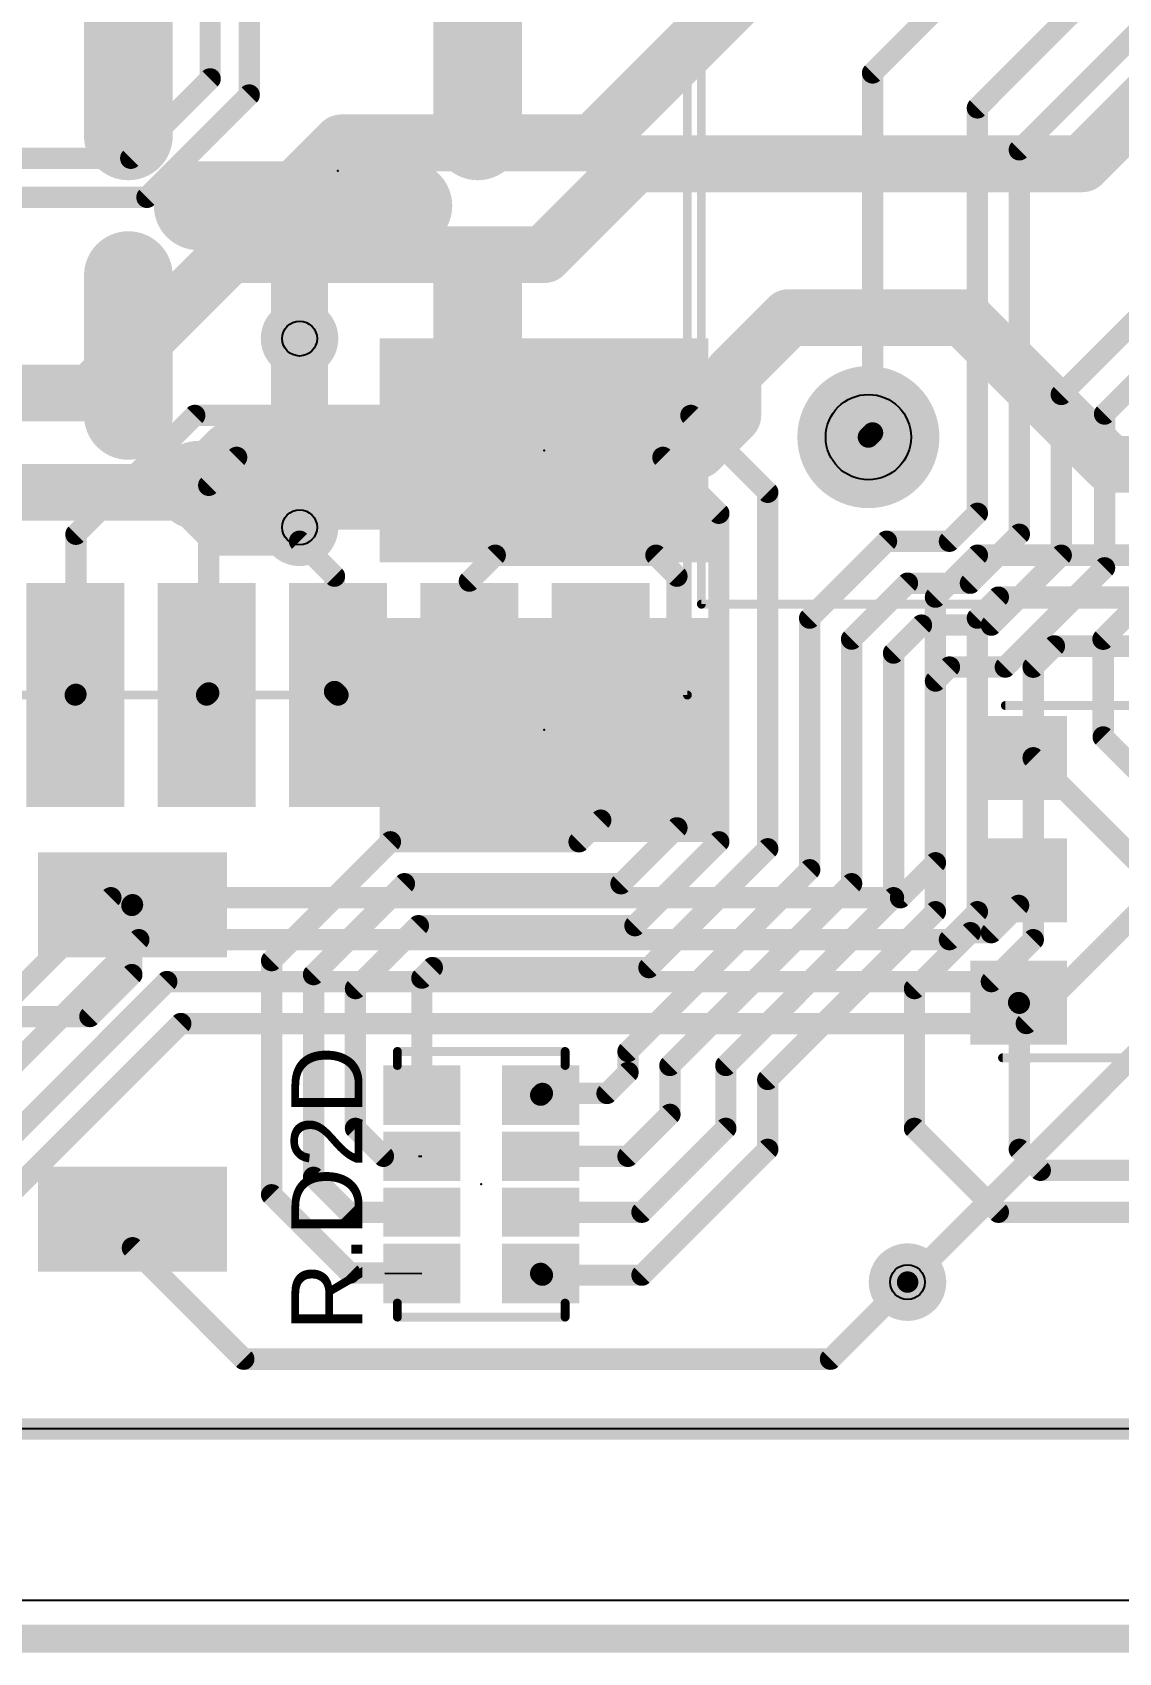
# Model space of a CAD drawing. Extents: x -32.4 to 32.4, y -21.2 to 21.1.
# Drawn here: x -10.32 to 5.22, y -21.2 to 1.98 of the extents above; entities that cross this region are included whole.
import ezdxf

# ---------------------------------------------------------------- set-up
doc = ezdxf.new("R2010")
doc.units = 0
for name, color, linetype in [('1', 22, 'CONTINUOUS'), ('16', 175, 'CONTINUOUS'), ('17', 82, 'CONTINUOUS'), ('18', 82, 'CONTINUOUS'), ('19', 53, 'CONTINUOUS'), ('20', 7, 'CONTINUOUS'), ('21', 253, 'CONTINUOUS'), ('23', 7, 'CONTINUOUS'), ('24', 7, 'CONTINUOUS'), ('25', 253, 'CONTINUOUS'), ('29', 7, 'CONTINUOUS'), ('30', 253, 'CONTINUOUS'), ('31', 253, 'CONTINUOUS'), ('32', 253, 'CONTINUOUS'), ('44', 253, 'CONTINUOUS'), ('51', 253, 'CONTINUOUS')]:
    doc.layers.add(name, color=color, linetype=linetype)

# ---------------------------------------------------------------- blocks, each defined once
blk = doc.blocks.new('RECT')
blk.add_solid([(-0.5, -0.5), (0.5, -0.5), (-0.5, 0.5), (0.5, 0.5)])
blk = doc.blocks.new('ROUNDP')
at = {"const_width": 0.5}
blk.add_lwpolyline([(0, -0.25, 1), (0, 0.25, 1), (0, -0.25)], format="xyb", dxfattribs=at)
blk = doc.blocks.new('ROUNDV')
at = {"const_width": 0.5}
blk.add_lwpolyline([(0, -0.25, 1), (0, 0.25, 1), (0, -0.25)], format="xyb", dxfattribs=at)

msp = doc.modelspace()

# ---------------------------------------------------------------- linework, layer by layer
at = {"layer": '1'}
for points, const_width in [([(1.7, 4.4), (-2.3, 0.4)], 0.8128), ([(4.11, 3.81), (1.7, 1.4)], 0.3048), ([(5.8, 3.5), (3.2, 0.9)], 0.3048), ([(6.425, 2.925), (3.8, 0.3)], 0.3048), ([(4.4, -3.2), (9.87, 2.27)], 0.3048), ([(10.125, 1.625), (5.02, -3.48)], 0.3048), ([(1.7, 1.4), (1.7, -3.75)], 0.3048), ([(3.2, 0.9), (3.2, -4.9)], 0.3048), ([(-5.9, 0.4), (-6.5, -0.2)], 0.8128), ([(-2.3, 0.4), (-5.9, 0.4)], 0.8128), ([(3.8, 0.3), (3.8, -5.2)], 0.3048), ([(-6.5, -0.2), (-6.5, -2.4)], 0.8128), ([(4.4, -5.5), (4.4, -3.2)], 0.3048), ([(-8, -3.5), (-9.7, -5.2)], 0.3048), ([(-0.9, -3.5), (-8, -3.5)], 0.3048), ([(0.2, -4.6), (-0.9, -3.5)], 0.3048), ([(5.02, -3.48), (5.02, -5.68)], 0.3048), ([(1.7, -3.75), (1.64, -3.81)], 0.3048), ([(-7.4, -4.1), (-7.8, -4.5)], 0.3048), ([(-1.3, -4.1), (-7.4, -4.1)], 0.3048), ([(-0.5, -4.9), (-1.3, -4.1)], 0.3048), ([(-7.8, -4.5), (-7.8, -7.47)], 0.3048), ([(0.2, -9.7), (0.2, -4.6)], 0.3048), ([(-0.5, -9.6), (-0.5, -4.9)], 0.3048), ([(2.8, -5.3), (3.2, -4.9)], 0.3048), ([(-9.7, -5.2), (-9.7, -7.49)], 0.3048), ([(-6.5, -5.1), (-6.5, -5.3)], 0.3048), ([(3.8, -5.2), (3.1, -5.9)], 0.3048), ([(-6.5, -5.3), (-6, -5.8)], 0.3048), ([(1.9, -5.3), (0.8, -6.4)], 0.3048), ([(1.9, -5.3), (2.8, -5.3)], 0.3048), ([(-4.07, -5.87), (-3.7, -5.5)], 0.3048), ([(-3.7, -5.5), (-1.4, -5.5)], 0.3048), ([(-1.4, -5.5), (-1.1, -5.8)], 0.3048), ([(4.4, -5.5), (3.4, -6.5)], 0.3048), ([(5.02, -5.68), (3.6, -7.1)], 0.3048), ([(-6, -5.8), (-6, -7.45)], 0.3048), ([(-4.07, -7.5), (-4.07, -5.87)], 0.3048), ([(-1.1, -5.8), (-1.1, -9.4)], 0.3048), ([(2.2, -5.9), (1.4, -6.7)], 0.3048), ([(3.1, -5.9), (2.2, -5.9)], 0.3048), ([(5.6, -6.1), (5, -6.7)], 0.3096), ([(0.8, -6.4), (0.8, -10)], 0.3048), ([(2.4, -6.5), (2, -6.9)], 0.3048), ([(3.4, -6.5), (2.4, -6.5)], 0.3048), ([(1.4, -6.7), (1.4, -10.2)], 0.3048), ([(5, -6.7), (5, -8)], 0.3096), ([(2, -6.9), (2, -10.4)], 0.3048), ([(2.8, -7.1), (2.6, -7.3)], 0.3048), ([(3.6, -7.1), (2.8, -7.1)], 0.3048), ([(2.6, -7.3), (2.6, -10.6)], 0.3048), ([(-9.7, -7.49), (-9.71, -7.5)], 0.3048), ([(-7.8, -7.47), (-7.83, -7.5)], 0.3048), ([(-6, -7.45), (-5.95, -7.5)], 0.3048), ([(-2.19, -7.5), (-2.19, -9.29)], 0.3048), ([(5, -8), (5, -8.1)], 0.3048), ([(5, -8.1), (5.8, -8.9)], 0.3048), ([(3.79, -8.4), (4, -8.4)], 0.3096), ([(4, -8.4), (6.6, -11)], 0.3096), ([(-2.19, -9.29), (-2.5, -9.6)], 0.3048), ([(-1.1, -9.4), (-1.9, -10.2)], 0.3048), ([(-6.9, -11.3), (-5.2, -9.6)], 0.3048), ([(-2.5, -9.6), (-5.2, -9.6)], 0.3048), ([(-1.7, -10.8), (-0.5, -9.6)], 0.3048), ([(-1.5, -11.4), (0.2, -9.7)], 0.3048), ([(0.8, -10), (-1.8, -12.6)], 0.3048), ([(-5, -10.2), (-6.3, -11.5)], 0.3048), ([(-1.9, -10.2), (-5, -10.2)], 0.3048), ([(1.4, -10.2), (-1.2, -12.8)], 0.3048), ([(3.79, -10.15), (3.79, -10.51)], 0.3048), ([(-8.9, -10.51), (-8.89, -10.5)], 0.3048), ([(-8.9, -11.5), (-8.9, -10.51)], 0.3048), ([(2, -10.4), (-0.4, -12.8)], 0.3048), ([(3.79, -10.51), (3.4, -10.9)], 0.3048), ([(-4.8, -10.8), (-5.7, -11.7)], 0.3048), ([(-4.8, -10.8), (-1.7, -10.8)], 0.3048), ([(2.6, -10.6), (0.2, -13)], 0.3048), ([(3.1, -10.9), (2.3, -11.7)], 0.3048), ([(3.4, -10.9), (3.1, -10.9)], 0.3048), ([(-9.5, -12.1), (-8.9, -11.5)], 0.3048), ([(-6.9, -11.3), (-6.9, -14.65)], 0.3048), ([(-6.3, -11.5), (-6.3, -14.4)], 0.3048), ([(-4.75, -11.55), (-4.6, -11.4)], 0.3048), ([(-4.6, -11.4), (-1.5, -11.4)], 0.3048), ([(-5.7, -13.7), (-5.7, -11.7)], 0.3048), ([(-4.75, -13.225), (-4.75, -11.55)], 0.3048), ([(2.3, -11.7), (2.3, -13.7)], 0.3048), ([(3.8, -11.91), (3.79, -11.9)], 0.3048), ([(3.8, -14), (3.8, -11.91)], 0.3048), ([(-13.1, -12.1), (-9.5, -12.1)], 0.3048), ([(-1.8, -12.6), (-1.8, -12.9)], 0.3048), ([(-1.8, -12.9), (-2.1, -13.2)], 0.3048), ([(-1.2, -12.8), (-1.2, -13.5)], 0.3048), ([(-0.4, -12.8), (-0.4, -13.7)], 0.3048), ([(0.2, -13), (0.2, -14)], 0.3048), ([(-3.025, -13.2), (-3.05, -13.225)], 0.3048), ([(-2.1, -13.2), (-3.025, -13.2)], 0.3048), ([(-1.2, -13.5), (-1.8, -14.1)], 0.3048), ([(-5.3, -14.1), (-5.7, -13.7)], 0.3048), ([(-0.4, -13.7), (-1.6, -14.9)], 0.3048), ([(2.3, -13.7), (3.5, -14.9)], 0.3048), ([(0.2, -14), (-1.6, -15.8)], 0.3048), ([(4.1, -14.3), (3.8, -14)], 0.3048), ([(-4.8, -14.1), (-5.3, -14.1)], 0.3048), ([(-1.8, -14.1), (-3.05, -14.1)], 0.3048), ([(-5.8, -14.9), (-6.3, -14.4)], 0.3048), ([(11.9, -14.3), (4.1, -14.3)], 0.3048), ([(-5.78, -15.77), (-6.9, -14.65)], 0.3048), ([(-4.75, -14.9), (-5.8, -14.9)], 0.3048), ([(-1.6, -14.9), (-3.05, -14.9)], 0.3048), ([(3.5, -14.9), (12.3, -14.9)], 0.3048), ([(-8.89, -15), (-8.89, -15.41)], 0.3096), ([(-8.89, -15.41), (-7.3, -17)], 0.3096), ([(-5.28, -15.77), (-5.78, -15.77)], 0.3048), ([(-3.025, -15.8), (-3.05, -15.775)], 0.3048), ([(-1.6, -15.8), (-3.025, -15.8)], 0.3048), ([(1.1, -17), (2.2, -15.9)], 0.3096), ([(-7.3, -17), (1.1, -17)], 0.3096), ([(12.1, -18), (-10.5, -18)], 0.3048), ([(28.7, -21), (-28.3, -21)], 0.4)]:
    msp.add_lwpolyline(points, dxfattribs=dict(at, const_width=const_width))
for points, const_width in [([(1.7762, 1.4, 1), (1.6238, 1.4)], 0.1524), ([(1.6461, 1.4539, 1), (1.7539, 1.3461)], 0.1524), ([(3.2762, 0.9, 1), (3.1238, 0.9)], 0.1524), ([(3.1461, 0.9539, 1), (3.2539, 0.8461)], 0.1524), ([(-5.9, 0.6032, 1), (-5.9, 0.1968)], 0.4064), ([(-5.7563, 0.2563, 1), (-6.0437, 0.5437)], 0.4064), ([(-2.4437, 0.5437, 1), (-2.1563, 0.2563)], 0.4064), ([(-2.3, 0.1968, 1), (-2.3, 0.6032)], 0.4064), ([(3.8762, 0.3, 1), (3.7238, 0.3)], 0.1524), ([(3.7461, 0.3539, 1), (3.8539, 0.2461)], 0.1524), ([(-6.2968, -0.2, 1), (-6.7032, -0.2)], 0.4064), ([(-6.6437, -0.0563, 1), (-6.3563, -0.3437)], 0.4064), ([(-6.7032, -2.4, 1), (-6.2968, -2.4)], 0.4064), ([(4.4762, -3.2, 1), (4.3238, -3.2)], 0.1524), ([(4.3461, -3.1461, 1), (4.4539, -3.2539)], 0.1524), ([(-8, -3.4238, 1), (-8, -3.5762)], 0.1524), ([(-7.9461, -3.5539, 1), (-8.0539, -3.4461)], 0.1524), ([(-0.8461, -3.4461, 1), (-0.9539, -3.5539)], 0.1524), ([(-0.9, -3.5762, 1), (-0.9, -3.4238)], 0.1524), ([(5.0962, -3.48, 1), (4.9438, -3.48)], 0.1524), ([(4.9661, -3.4261, 1), (5.0739, -3.5339)], 0.1524), ([(1.5861, -3.7561, 1), (1.6939, -3.8639)], 0.1524), ([(1.6238, -3.75, 1), (1.7762, -3.75)], 0.1524), ([(1.7539, -3.8039, 1), (1.6461, -3.6961)], 0.1524), ([(-7.4, -4.0238, 1), (-7.4, -4.1762)], 0.1524), ([(-7.3461, -4.1539, 1), (-7.4539, -4.0461)], 0.1524), ([(-1.2461, -4.0461, 1), (-1.3539, -4.1539)], 0.1524), ([(-1.3, -4.1762, 1), (-1.3, -4.0238)], 0.1524), ([(-7.7238, -4.5, 1), (-7.8762, -4.5)], 0.1524), ([(-7.8539, -4.4461, 1), (-7.7461, -4.5539)], 0.1524), ([(0.2762, -4.6, 1), (0.1238, -4.6)], 0.1524), ([(0.1461, -4.6539, 1), (0.2539, -4.5461)], 0.1524), ([(-0.4238, -4.9, 1), (-0.5762, -4.9)], 0.1524), ([(-0.5539, -4.9539, 1), (-0.4461, -4.8461)], 0.1524), ([(3.1238, -4.9, 1), (3.2762, -4.9)], 0.1524), ([(3.2539, -4.9539, 1), (3.1461, -4.8461)], 0.1524), ([(-9.6238, -5.2, 1), (-9.7762, -5.2)], 0.1524), ([(-9.7539, -5.1461, 1), (-9.6461, -5.2539)], 0.1524), ([(-6.4238, -5.1, 1), (-6.5762, -5.1)], 0.1524), ([(3.8539, -5.2539, 1), (3.7461, -5.1461)], 0.1524), ([(-6.4461, -5.2461, 1), (-6.5539, -5.3539)], 0.1524), ([(-6.5762, -5.3, 1), (-6.4238, -5.3)], 0.1524), ([(1.9, -5.2238, 1), (1.9, -5.3762)], 0.1524), ([(1.9539, -5.3539, 1), (1.8461, -5.2461)], 0.1524), ([(2.7461, -5.2461, 1), (2.8539, -5.3539)], 0.1524), ([(2.8, -5.3762, 1), (2.8, -5.2238)], 0.1524), ([(3.7238, -5.2, 1), (3.8762, -5.2)], 0.1524), ([(-3.7, -5.4238, 1), (-3.7, -5.5762)], 0.1524), ([(-3.6461, -5.5539, 1), (-3.7539, -5.4461)], 0.1524), ([(-1.3461, -5.4461, 1), (-1.4539, -5.5539)], 0.1524), ([(-1.4, -5.5762, 1), (-1.4, -5.4238)], 0.1524), ([(4.3238, -5.5, 1), (4.4762, -5.5)], 0.1524), ([(4.4539, -5.5539, 1), (4.3461, -5.4461)], 0.1524), ([(5.0739, -5.7339, 1), (4.9661, -5.6261)], 0.1524), ([(-5.9238, -5.8, 1), (-6.0762, -5.8)], 0.1524), ([(-6.0539, -5.8539, 1), (-5.9461, -5.7461)], 0.1524), ([(-3.9938, -5.87, 1), (-4.1462, -5.87)], 0.1524), ([(-4.1239, -5.8161, 1), (-4.0161, -5.9239)], 0.1524), ([(-1.0238, -5.8, 1), (-1.1762, -5.8)], 0.1524), ([(-1.1539, -5.8539, 1), (-1.0461, -5.7461)], 0.1524), ([(2.2, -5.8238, 1), (2.2, -5.9762)], 0.1524), ([(2.2539, -5.9539, 1), (2.1461, -5.8461)], 0.1524), ([(3.0461, -5.8461, 1), (3.1539, -5.9539)], 0.1524), ([(3.1, -5.9762, 1), (3.1, -5.8238)], 0.1524), ([(4.9438, -5.68, 1), (5.0962, -5.68)], 0.1524), ([(0.8762, -6.4, 1), (0.7238, -6.4)], 0.1524), ([(0.7461, -6.3461, 1), (0.8539, -6.4539)], 0.1524), ([(2.4, -6.4238, 1), (2.4, -6.5762)], 0.1524), ([(2.4539, -6.5539, 1), (2.3461, -6.4461)], 0.1524), ([(3.3461, -6.4461, 1), (3.4539, -6.5539)], 0.1524), ([(3.4, -6.5762, 1), (3.4, -6.4238)], 0.1524), ([(1.4762, -6.7, 1), (1.3238, -6.7)], 0.1524), ([(1.3461, -6.6461, 1), (1.4539, -6.7539)], 0.1524), ([(5.0774, -6.7, 1), (4.9226, -6.7)], 0.1548), ([(4.9453, -6.6453, 1), (5.0547, -6.7547)], 0.1548), ([(2.0762, -6.9, 1), (1.9238, -6.9)], 0.1524), ([(1.9461, -6.8461, 1), (2.0539, -6.9539)], 0.1524), ([(2.8, -7.0238, 1), (2.8, -7.1762)], 0.1524), ([(2.8539, -7.1539, 1), (2.7461, -7.0461)], 0.1524), ([(3.6, -7.1762, 1), (3.6, -7.0238)], 0.1524), ([(2.6762, -7.3, 1), (2.5238, -7.3)], 0.1524), ([(2.5461, -7.2461, 1), (2.6539, -7.3539)], 0.1524), ([(3.5461, -7.0461, 1), (3.6539, -7.1539)], 0.1524), ([(-9.7639, -7.4461, 1), (-9.6561, -7.5539)], 0.1524), ([(-9.7762, -7.49, 1), (-9.6238, -7.49)], 0.1524), ([(-9.6461, -7.5439, 1), (-9.7539, -7.4361)], 0.1524), ([(-7.8839, -7.4461, 1), (-7.7761, -7.5539)], 0.1524), ([(-7.8762, -7.47, 1), (-7.7238, -7.47)], 0.1524), ([(-7.7461, -7.5239, 1), (-7.8539, -7.4161)], 0.1524), ([(-5.9461, -7.3961, 1), (-6.0539, -7.5039)], 0.1524), ([(-6.0762, -7.45, 1), (-5.9238, -7.45)], 0.1524), ([(-6.0039, -7.5539, 1), (-5.8961, -7.4461)], 0.1524), ([(-2.1138, -7.5, 1), (-2.2662, -7.5)], 0.1524), ([(-4.1462, -7.5, 1), (-3.9938, -7.5)], 0.1524), ([(5.0762, -8, 1), (4.9238, -8)], 0.1524), ([(4.9226, -8, 1), (5.0774, -8)], 0.1548), ([(5.0539, -8.0461, 1), (4.9461, -8.1539)], 0.1524), ([(4.9238, -8.1, 1), (5.0762, -8.1)], 0.1524), ([(3.79, -8.3226, 1), (3.79, -8.4774)], 0.1548), ([(4.0547, -8.3453, 1), (3.9453, -8.4547)], 0.1548), ([(4, -8.4774, 1), (4, -8.3226)], 0.1548), ([(-2.2662, -9.29, 1), (-2.1138, -9.29)], 0.1524), ([(-2.1361, -9.3439, 1), (-2.2439, -9.2361)], 0.1524), ([(-1.0461, -9.4539, 1), (-1.1539, -9.3461)], 0.1524), ([(-5.2, -9.5238, 1), (-5.2, -9.6762)], 0.1524), ([(-5.1461, -9.6539, 1), (-5.2539, -9.5461)], 0.1524), ([(-2.5539, -9.5461, 1), (-2.4461, -9.6539)], 0.1524), ([(-2.5, -9.6762, 1), (-2.5, -9.5238)], 0.1524), ([(-1.1762, -9.4, 1), (-1.0238, -9.4)], 0.1524), ([(-0.4461, -9.6539, 1), (-0.5539, -9.5461)], 0.1524), ([(-0.5762, -9.6, 1), (-0.4238, -9.6)], 0.1524), ([(0.1238, -9.7, 1), (0.2762, -9.7)], 0.1524), ([(0.2539, -9.7539, 1), (0.1461, -9.6461)], 0.1524), ([(0.7238, -10, 1), (0.8762, -10)], 0.1524), ([(0.8539, -10.0539, 1), (0.7461, -9.9461)], 0.1524), ([(-5, -10.1238, 1), (-5, -10.2762)], 0.1524), ([(-4.9461, -10.2539, 1), (-5.0539, -10.1461)], 0.1524), ([(-1.9539, -10.1461, 1), (-1.8461, -10.2539)], 0.1524), ([(-1.9, -10.2762, 1), (-1.9, -10.1238)], 0.1524), ([(1.3238, -10.2, 1), (1.4762, -10.2)], 0.1524), ([(1.4539, -10.2539, 1), (1.3461, -10.1461)], 0.1524), ([(3.8662, -10.15, 1), (3.7138, -10.15)], 0.1524), ([(-8.8238, -10.51, 1), (-8.9762, -10.51)], 0.1524), ([(-8.9539, -10.4561, 1), (-8.8461, -10.5639)], 0.1524), ([(-8.8361, -10.5539, 1), (-8.9439, -10.4461)], 0.1524), ([(1.9238, -10.4, 1), (2.0762, -10.4)], 0.1524), ([(2.0539, -10.4539, 1), (1.9461, -10.3461)], 0.1524), ([(3.8439, -10.5639, 1), (3.7361, -10.4561)], 0.1524), ([(-4.8, -10.7238, 1), (-4.8, -10.8762)], 0.1524), ([(-4.7461, -10.8539, 1), (-4.8539, -10.7461)], 0.1524), ([(-1.7, -10.8762, 1), (-1.7, -10.7238)], 0.1524), ([(2.5238, -10.6, 1), (2.6762, -10.6)], 0.1524), ([(2.6539, -10.6539, 1), (2.5461, -10.5461)], 0.1524), ([(3.7138, -10.51, 1), (3.8662, -10.51)], 0.1524), ([(-1.7539, -10.7461, 1), (-1.6461, -10.8539)], 0.1524), ([(3.1, -10.8238, 1), (3.1, -10.9762)], 0.1524), ([(3.1539, -10.9539, 1), (3.0461, -10.8461)], 0.1524), ([(3.3461, -10.8461, 1), (3.4539, -10.9539)], 0.1524), ([(3.4, -10.9762, 1), (3.4, -10.8238)], 0.1524), ([(-8.8461, -11.5539, 1), (-8.9539, -11.4461)], 0.1524), ([(-6.8238, -11.3, 1), (-6.9762, -11.3)], 0.1524), ([(-6.9539, -11.2461, 1), (-6.8461, -11.3539)], 0.1524), ([(-6.2238, -11.5, 1), (-6.3762, -11.5)], 0.1524), ([(-4.6, -11.3238, 1), (-4.6, -11.4762)], 0.1524), ([(-4.5461, -11.4539, 1), (-4.6539, -11.3461)], 0.1524), ([(-1.5539, -11.3461, 1), (-1.4461, -11.4539)], 0.1524), ([(-1.5, -11.4762, 1), (-1.5, -11.3238)], 0.1524), ([(-8.9762, -11.5, 1), (-8.8238, -11.5)], 0.1524), ([(-6.3539, -11.4461, 1), (-6.2461, -11.5539)], 0.1524), ([(-5.6238, -11.7, 1), (-5.7762, -11.7)], 0.1524), ([(-5.7539, -11.6461, 1), (-5.6461, -11.7539)], 0.1524), ([(-4.6738, -11.55, 1), (-4.8262, -11.55)], 0.1524), ([(-4.8039, -11.4961, 1), (-4.6961, -11.6039)], 0.1524), ([(2.3762, -11.7, 1), (2.2238, -11.7)], 0.1524), ([(2.2461, -11.6461, 1), (2.3539, -11.7539)], 0.1524), ([(3.8439, -11.8461, 1), (3.7361, -11.9539)], 0.1524), ([(3.8762, -11.91, 1), (3.7238, -11.91)], 0.1524), ([(3.7461, -11.9639, 1), (3.8539, -11.8561)], 0.1524), ([(-9.5539, -12.0461, 1), (-9.4461, -12.1539)], 0.1524), ([(-9.5, -12.1762, 1), (-9.5, -12.0238)], 0.1524), ([(-1.7238, -12.6, 1), (-1.8762, -12.6)], 0.1524), ([(-1.8539, -12.5461, 1), (-1.7461, -12.6539)], 0.1524), ([(-1.7461, -12.9539, 1), (-1.8539, -12.8461)], 0.1524), ([(-1.1238, -12.8, 1), (-1.2762, -12.8)], 0.1524), ([(-1.2539, -12.7461, 1), (-1.1461, -12.8539)], 0.1524), ([(-0.3238, -12.8, 1), (-0.4762, -12.8)], 0.1524), ([(-0.4539, -12.7461, 1), (-0.3461, -12.8539)], 0.1524), ([(-1.8762, -12.9, 1), (-1.7238, -12.9)], 0.1524), ([(0.2762, -13, 1), (0.1238, -13)], 0.1524), ([(0.1461, -12.9461, 1), (0.2539, -13.0539)], 0.1524), ([(-4.8262, -13.225, 1), (-4.6738, -13.225)], 0.1524), ([(-3.1039, -13.1711, 1), (-2.9961, -13.2789)], 0.1524), ([(-3.025, -13.1238, 1), (-3.025, -13.2762)], 0.1524), ([(-2.9711, -13.2539, 1), (-3.0789, -13.1461)], 0.1524), ([(-2.1539, -13.1461, 1), (-2.0461, -13.2539)], 0.1524), ([(-2.1, -13.2762, 1), (-2.1, -13.1238)], 0.1524), ([(-1.2762, -13.5, 1), (-1.1238, -13.5)], 0.1524), ([(-1.1461, -13.5539, 1), (-1.2539, -13.4461)], 0.1524), ([(-5.6461, -13.6461, 1), (-5.7539, -13.7539)], 0.1524), ([(-5.7762, -13.7, 1), (-5.6238, -13.7)], 0.1524), ([(-0.4762, -13.7, 1), (-0.3238, -13.7)], 0.1524), ([(-0.3461, -13.7539, 1), (-0.4539, -13.6461)], 0.1524), ([(2.3539, -13.6461, 1), (2.2461, -13.7539)], 0.1524), ([(2.2238, -13.7, 1), (2.3762, -13.7)], 0.1524), ([(0.2539, -14.0539, 1), (0.1461, -13.9461)], 0.1524), ([(3.8539, -13.9461, 1), (3.7461, -14.0539)], 0.1524), ([(-5.3, -14.0238, 1), (-5.3, -14.1762)], 0.1524), ([(-5.3539, -14.1539, 1), (-5.2461, -14.0461)], 0.1524), ([(-4.8, -14.1762, 1), (-4.8, -14.0238)], 0.1524), ([(-3.05, -14.0238, 1), (-3.05, -14.1762)], 0.1524), ([(-1.8539, -14.0461, 1), (-1.7461, -14.1539)], 0.1524), ([(-1.8, -14.1762, 1), (-1.8, -14.0238)], 0.1524), ([(0.1238, -14, 1), (0.2762, -14)], 0.1524), ([(3.7238, -14, 1), (3.8762, -14)], 0.1524), ([(-6.2461, -14.3461, 1), (-6.3539, -14.4539)], 0.1524), ([(-6.3762, -14.4, 1), (-6.2238, -14.4)], 0.1524), ([(4.1, -14.2238, 1), (4.1, -14.3762)], 0.1524), ([(4.0461, -14.3539, 1), (4.1539, -14.2461)], 0.1524), ([(-6.8461, -14.5961, 1), (-6.9539, -14.7039)], 0.1524), ([(-6.9762, -14.65, 1), (-6.8238, -14.65)], 0.1524), ([(-5.8, -14.8238, 1), (-5.8, -14.9762)], 0.1524), ([(-5.8539, -14.9539, 1), (-5.7461, -14.8461)], 0.1524), ([(-4.75, -14.9762, 1), (-4.75, -14.8238)], 0.1524), ([(-3.05, -14.8238, 1), (-3.05, -14.9762)], 0.1524), ([(-1.6539, -14.8461, 1), (-1.5461, -14.9539)], 0.1524), ([(-1.6, -14.9762, 1), (-1.6, -14.8238)], 0.1524), ([(3.5, -14.8238, 1), (3.5, -14.9762)], 0.1524), ([(3.4461, -14.9539, 1), (3.5539, -14.8461)], 0.1524), ([(-8.8126, -15, 1), (-8.9674, -15)], 0.1548), ([(-8.8353, -15.3553, 1), (-8.9447, -15.4647)], 0.1548), ([(-8.9674, -15.41, 1), (-8.8126, -15.41)], 0.1548), ([(-5.78, -15.6938, 1), (-5.78, -15.8462)], 0.1524), ([(-5.8339, -15.8239, 1), (-5.7261, -15.7161)], 0.1524), ([(-5.28, -15.8462, 1), (-5.28, -15.6938)], 0.1524), ([(-2.9961, -15.7211, 1), (-3.1039, -15.8289)], 0.1524), ([(-3.025, -15.7238, 1), (-3.025, -15.8762)], 0.1524), ([(-3.0789, -15.8539, 1), (-2.9711, -15.7461)], 0.1524), ([(-1.6539, -15.7461, 1), (-1.5461, -15.8539)], 0.1524), ([(-1.6, -15.8762, 1), (-1.6, -15.7238)], 0.1524), ([(2.2547, -15.9547, 1), (2.1453, -15.8453)], 0.1548), ([(-7.3, -16.9226, 1), (-7.3, -17.0774)], 0.1548), ([(-7.3547, -17.0547, 1), (-7.2453, -16.9453)], 0.1548), ([(1.0453, -16.9453, 1), (1.1547, -17.0547)], 0.1548), ([(1.1, -17.0774, 1), (1.1, -16.9226)], 0.1548)]:
    msp.add_lwpolyline(points, format="xyb", dxfattribs=dict(at, const_width=const_width))
at = {"layer": '16'}
for points, const_width in [([(-7.7794, 1.3157), (-7.7794, 3.1157)], 0.3048), ([(-7.2206, 1.0843), (-7.2206, 2.8843)], 0.3048), ([(5.87, 1.27), (4.7, 0.1)], 0.8128), ([(-8.9157, 0.1794), (-7.7794, 1.3157)], 0.3048), ([(-8.6843, -0.3794), (-7.2206, 1.0843)], 0.3048), ([(-1.7, 0.1), (-3, -1.2)], 0.8128), ([(4.7, 0.1), (-1.7, 0.1)], 0.8128), ([(-10.6, 0.1794), (-8.9157, 0.1794)], 0.3048), ([(-10.6, -0.3794), (-8.6843, -0.3794)], 0.3048), ([(-7.5, -1.2), (-9.48, -3.18)], 0.8128), ([(-3, -1.2), (-7.5, -1.2)], 0.8128), ([(0.5, -2.1), (-0.3, -2.9)], 0.8128), ([(3, -2.1), (0.5, -2.1)], 0.8128), ([(5.1, -4.2), (3, -2.1)], 0.8128), ([(-6.5, -2.4), (-6.5, -4)], 0.8128), ([(-0.3, -2.9), (-0.3, -3.5)], 0.8128), ([(-14.21, -3.18), (-9.48, -3.18)], 0.8128), ([(-0.3, -3.5), (-0.8, -4)], 0.8128), ([(-7.5, -4), (-8.1, -4.6)], 0.8128), ([(-6.5, -4), (-7.5, -4)], 0.8128), ([(-3, -4), (-6.5, -4)], 0.8128), ([(-0.8, -4), (-3, -4)], 0.8128), ([(6.4, -4.2), (5.1, -4.2)], 0.8128), ([(-8.1, -4.6), (-14.06, -4.6)], 0.8128), ([(-8.1, -4.6), (-7.6, -5.1)], 0.8128), ([(-7.6, -5.1), (-6.5, -5.1)], 0.8128), ([(2.6, -6.1), (3.2, -5.5)], 0.3048), ([(3.2, -5.5), (7.4, -5.5)], 0.3096), ([(2.6, -9.9), (2.6, -6.1)], 0.3048), ([(3.5, -6.1), (3.2, -6.4)], 0.3048), ([(3.5, -6.1), (6.5, -6.1)], 0.3096), ([(3.2, -6.4), (3.2, -10.6)], 0.3048), ([(4, -7.1), (4.3, -6.8)], 0.3096), ([(4.3, -6.8), (5.4, -6.8)], 0.3096), ([(4, -11), (4, -7.1)], 0.3048), ([(2.1, -10.4), (2.6, -9.9)], 0.3048), ([(5.8, -10.3), (3.9, -12.2)], 0.3048), ([(-11.65, -12.85), (-9.2, -10.4)], 0.3048), ([(-9.2, -10.4), (2.1, -10.4)], 0.3048), ([(3.2, -10.6), (2.8, -11)], 0.3048), ([(-8.8, -11), (-11.6, -13.8)], 0.3048), ([(2.8, -11), (-8.8, -11)], 0.3048), ([(3.4, -11.6), (4, -11)], 0.3048), ([(-11.2, -14.4), (-8.4, -11.6)], 0.3048), ([(-8.4, -11.6), (3.4, -11.6)], 0.3048), ([(-8.2, -12.2), (-11, -15)], 0.3048), ([(3.9, -12.2), (-8.2, -12.2)], 0.3048), ([(5.975, -12.125), (2.2, -15.9)], 0.3048), ([(28.5, -21), (-28.3, -21)], 0.4)]:
    msp.add_lwpolyline(points, dxfattribs=dict(at, const_width=const_width))
for points, const_width in [([(-7.8556, 1.3157, 1), (-7.7032, 1.3157)], 0.1524), ([(-7.7255, 1.2619, 1), (-7.8333, 1.3696)], 0.1524), ([(-7.2968, 1.0843, 1), (-7.1444, 1.0843)], 0.1524), ([(-7.1667, 1.0304, 1), (-7.2745, 1.1381)], 0.1524), ([(-1.7, 0.3032, 1), (-1.7, -0.1032)], 0.4064), ([(-1.5563, -0.0437, 1), (-1.8437, 0.2437)], 0.4064), ([(4.7, -0.1032, 1), (4.7, 0.3032)], 0.4064), ([(-8.9696, 0.2333, 1), (-8.8619, 0.1255)], 0.1524), ([(-8.9157, 0.1032, 1), (-8.9157, 0.2556)], 0.1524), ([(4.5563, 0.2437, 1), (4.8437, -0.0437)], 0.4064), ([(-8.6843, -0.4556, 1), (-8.6843, -0.3032)], 0.1524), ([(-8.7381, -0.3255, 1), (-8.6304, -0.4333)], 0.1524), ([(-7.5, -0.9968, 1), (-7.5, -1.4032)], 0.4064), ([(-7.3563, -1.3437, 1), (-7.6437, -1.0563)], 0.4064), ([(-3.1437, -1.0563, 1), (-2.8563, -1.3437)], 0.4064), ([(-3, -1.4032, 1), (-3, -0.9968)], 0.4064), ([(0.5, -1.8968, 1), (0.5, -2.3032)], 0.4064), ([(0.6437, -2.2437, 1), (0.3563, -1.9563)], 0.4064), ([(3.1437, -1.9563, 1), (2.8563, -2.2437)], 0.4064), ([(3, -2.3032, 1), (3, -1.8968)], 0.4064), ([(-6.2968, -2.4, 1), (-6.7032, -2.4)], 0.4064), ([(-0.0968, -2.9, 1), (-0.5032, -2.9)], 0.4064), ([(-9.48, -3.3832, 1), (-9.48, -2.9768)], 0.4064), ([(-0.4437, -2.7563, 1), (-0.1563, -3.0437)], 0.4064), ([(-9.6237, -3.0363, 1), (-9.3363, -3.3237)], 0.4064), ([(-0.1563, -3.6437, 1), (-0.4437, -3.3563)], 0.4064), ([(-0.5032, -3.5, 1), (-0.0968, -3.5)], 0.4064), ([(-7.5, -3.7968, 1), (-7.5, -4.2032)], 0.4064), ([(-7.3563, -4.1437, 1), (-7.6437, -3.8563)], 0.4064), ([(-6.5, -3.7968, 1), (-6.5, -4.2032)], 0.4064), ([(-6.5, -4.2032, 1), (-6.5, -3.7968)], 0.4064), ([(-3, -3.7968, 1), (-3, -4.2032)], 0.4064), ([(-3, -4.2032, 1), (-3, -3.7968)], 0.4064), ([(-0.9437, -3.8563, 1), (-0.6563, -4.1437)], 0.4064), ([(-0.8, -4.2032, 1), (-0.8, -3.7968)], 0.4064), ([(-6.7032, -4, 1), (-6.2968, -4)], 0.4064), ([(5.1, -3.9968, 1), (5.1, -4.4032)], 0.4064), ([(4.9563, -4.3437, 1), (5.2437, -4.0563)], 0.4064), ([(-7.9563, -4.4563, 1), (-8.2437, -4.7437)], 0.4064), ([(-8.2437, -4.4563, 1), (-7.9563, -4.7437)], 0.4064), ([(-8.1, -4.8032, 1), (-8.1, -4.3968)], 0.4064), ([(-7.6, -4.8968, 1), (-7.6, -5.3032)], 0.4064), ([(-7.7437, -5.2437, 1), (-7.4563, -4.9563)], 0.4064), ([(-6.5, -5.3032, 1), (-6.5, -4.8968)], 0.4064), ([(3.2, -5.4226, 1), (3.2, -5.5774)], 0.1548), ([(3.2539, -5.5539, 1), (3.1461, -5.4461)], 0.1524), ([(2.6762, -6.1, 1), (2.5238, -6.1)], 0.1524), ([(2.5461, -6.0461, 1), (2.6539, -6.1539)], 0.1524), ([(3.5, -6.0226, 1), (3.5, -6.1774)], 0.1548), ([(3.5539, -6.1539, 1), (3.4461, -6.0461)], 0.1524), ([(3.2762, -6.4, 1), (3.1238, -6.4)], 0.1524), ([(3.1461, -6.3461, 1), (3.2539, -6.4539)], 0.1524), ([(4.3, -6.7226, 1), (4.3, -6.8774)], 0.1548), ([(4.3547, -6.8547, 1), (4.2453, -6.7453)], 0.1548), ([(4.0762, -7.1, 1), (3.9238, -7.1)], 0.1524), ([(3.9453, -7.0453, 1), (4.0547, -7.1547)], 0.1548), ([(2.5238, -9.9, 1), (2.6762, -9.9)], 0.1524), ([(2.6539, -9.9539, 1), (2.5461, -9.8461)], 0.1524), ([(-9.2, -10.3238, 1), (-9.2, -10.4762)], 0.1524), ([(-9.1461, -10.4539, 1), (-9.2539, -10.3461)], 0.1524), ([(2.0461, -10.3461, 1), (2.1539, -10.4539)], 0.1524), ([(2.1, -10.4762, 1), (2.1, -10.3238)], 0.1524), ([(3.1238, -10.6, 1), (3.2762, -10.6)], 0.1524), ([(3.2539, -10.6539, 1), (3.1461, -10.5461)], 0.1524), ([(-8.8, -10.9238, 1), (-8.8, -11.0762)], 0.1524), ([(-8.7461, -11.0539, 1), (-8.8539, -10.9461)], 0.1524), ([(2.7461, -10.9461, 1), (2.8539, -11.0539)], 0.1524), ([(2.8, -11.0762, 1), (2.8, -10.9238)], 0.1524), ([(4.0539, -11.0539, 1), (3.9461, -10.9461)], 0.1524), ([(3.9238, -11, 1), (4.0762, -11)], 0.1524), ([(-8.4, -11.5238, 1), (-8.4, -11.6762)], 0.1524), ([(-8.3461, -11.6539, 1), (-8.4539, -11.5461)], 0.1524), ([(3.3461, -11.5461, 1), (3.4539, -11.6539)], 0.1524), ([(3.4, -11.6762, 1), (3.4, -11.5238)], 0.1524), ([(-8.2, -12.1238, 1), (-8.2, -12.2762)], 0.1524), ([(-8.1461, -12.2539, 1), (-8.2539, -12.1461)], 0.1524), ([(3.9, -12.2762, 1), (3.9, -12.1238)], 0.1524), ([(3.8461, -12.1461, 1), (3.9539, -12.2539)], 0.1524), ([(2.1461, -15.8461, 1), (2.2539, -15.9539)], 0.1524)]:
    msp.add_lwpolyline(points, format="xyb", dxfattribs=dict(at, const_width=const_width))
at = {"layer": '19'}
for p, q in [((-4.8, -14.1), (-4.75, -14.1)), ((-5.28, -15.77), (-4.75, -15.775)), ((16.5, -18), (-16.5, -18))]:
    msp.add_line(p, q, dxfattribs=at)
at = {"layer": '20'}
msp.add_line((17.6127, -20.455), (-17.6127, -20.455), dxfattribs=at)
at = {"layer": '21', "const_width": 0.127}
for points in [[(-0.95, 7.5), (-0.95, -7.5)], [(-0.75, -6.2), (-0.75, 6.2)], [(11.65, -6.2), (-0.75, -6.2)], [(-0.95, -7.5), (-10.95, -7.5)], [(8.6, -7.65), (3.6, -7.65)], [(-5.1, -12.8), (-5.1, -12.6)], [(-5.1, -12.6), (-2.7, -12.6)], [(-2.7, -12.6), (-2.7, -12.8)], [(3.56, -12.69), (7.37, -12.69)], [(-5.1, -16.2), (-5.1, -16.4)], [(-2.7, -16.4), (-2.7, -16.2)], [(-5.1, -16.4), (-2.7, -16.4)]]:
    msp.add_lwpolyline(points, dxfattribs=at)
at = {"layer": '21', "const_width": 0.0635}
for points in [[(-0.7817, -6.2, 1), (-0.7183, -6.2)], [(-0.75, -6.1683, 1), (-0.75, -6.2317)], [(-0.9818, -7.5, 1), (-0.9183, -7.5)], [(-0.95, -7.5317, 1), (-0.95, -7.4683)], [(3.6, -7.6183, 1), (3.6, -7.6818)], [(-5.0683, -12.6, 1), (-5.1318, -12.6)], [(-5.1, -12.5683, 1), (-5.1, -12.6318)], [(-2.6683, -12.6, 1), (-2.7318, -12.6)], [(-2.7, -12.6318, 1), (-2.7, -12.5683)], [(3.56, -12.6583, 1), (3.56, -12.7218)], [(-5.1318, -12.8, 1), (-5.0683, -12.8)], [(-2.7318, -12.8, 1), (-2.6683, -12.8)], [(-5.0683, -16.2, 1), (-5.1318, -16.2)], [(-2.6683, -16.2, 1), (-2.7318, -16.2)], [(-5.1, -16.3683, 1), (-5.1, -16.4318)], [(-5.1318, -16.4, 1), (-5.0683, -16.4)], [(-2.7318, -16.4, 1), (-2.6683, -16.4)], [(-2.7, -16.4318, 1), (-2.7, -16.3683)]]:
    msp.add_lwpolyline(points, format="xyb", dxfattribs=at)
at = {"layer": '23'}
for p in [(-5.95, 0), (-3.9, -14.5)]:
    msp.add_point(p, dxfattribs=at)
at = {"layer": '24'}
for p in [(-3, -4), (-3, -8)]:
    msp.add_point(p, dxfattribs=at)
at = {"layer": '44'}
for centre, radius in [((-6.5, -2.4), 0.25), ((1.64, -3.81), 0.61), ((-6.5, -5.1), 0.25), ((2.2, -15.9), 0.25)]:
    msp.add_circle(centre, radius, dxfattribs=at)
at = {"layer": '51', "const_width": 1.27}
for points in [[(-8.95, 2.5), (-8.95, 0.5)], [(-3.95, 2.5), (-3.95, 0.5)], [(-7.95, -0.5), (-4.95, -0.5)], [(-8.95, -1.5), (-8.95, -3.5)], [(-3.95, -1.5), (-3.95, -3.5)], [(-7.95, -4.5), (-4.95, -4.5)]]:
    msp.add_lwpolyline(points, dxfattribs=at)
at = {"layer": '51'}
for points, const_width in [([(-9.2675, 0.5, 1), (-8.6325, 0.5)], 0.635), ([(-4.2675, 0.5, 1), (-3.6325, 0.5)], 0.635), ([(-7.95, -0.1825, 1), (-7.95, -0.8175)], 0.635), ([(-4.95, -0.8175, 1), (-4.95, -0.1825)], 0.635), ([(-8.6325, -1.5, 1), (-9.2675, -1.5)], 0.635), ([(-3.6325, -1.5, 1), (-4.2675, -1.5)], 0.635), ([(-9.2675, -3.5, 1), (-8.6325, -3.5)], 0.635), ([(-4.2675, -3.5, 1), (-3.6325, -3.5)], 0.635), ([(-1.95, -4.7687, 1), (-1.95, -4.2313, 1), (-1.95, -4.7687)], 1.27), ([(-7.95, -4.1825, 1), (-7.95, -4.8175)], 0.635), ([(-4.95, -4.8175, 1), (-4.95, -4.1825)], 0.635)]:
    msp.add_lwpolyline(points, format="xyb", dxfattribs=dict(at, const_width=const_width))

# ---------------------------------------------------------------- block references
at = {"layer": '1'}
for p, xscale, yscale in [((-9.71, -7.5), 1.2, 3), ((-7.83, -7.5), 1.2, 3), ((-5.95, -7.5), 1.2, 3), ((-4.07, -7.5), 1.2, 3), ((-2.19, -7.5), 1.2, 3), ((-8.89, -10.5), 2.5, 1.3), ((-8.89, -15), 2.5, 1.3)]:
    msp.add_blockref('RECT', p, dxfattribs=dict(at, xscale=xscale, yscale=yscale))
at = {"layer": '1', "xscale": 1.18, "rotation": 180}
for p in [(3.79, -8.4), (3.79, -10.15), (3.79, -11.9)]:
    msp.add_blockref('RECT', p, dxfattribs=at)
at = {"layer": '1', "yscale": 0.9, "rotation": 90}
for p, xscale in [((-4.75, -13.225), 0.65), ((-3.05, -13.225), 0.65), ((-4.75, -14.1), 0.5), ((-3.05, -14.1), 0.5), ((-4.75, -14.9), 0.5), ((-3.05, -14.9), 0.5), ((-4.75, -15.775), 0.65), ((-3.05, -15.775), 0.65)]:
    msp.add_blockref('RECT', p, dxfattribs=dict(at, xscale=xscale))
at = {"layer": '16', "xscale": 3, "yscale": 4.5, "rotation": 270}
for p in [(-3, -4), (-3, -8)]:
    msp.add_blockref('RECT', p, dxfattribs=at)
at = {"layer": '17', "xscale": 1.83, "yscale": 1.83}
msp.add_blockref('ROUNDP', (1.64, -3.81), dxfattribs=at)
msp.add_blockref('ROUNDP', (1.64, -3.81), dxfattribs=at)
at = {"layer": '18', "xscale": 0.9064, "yscale": 0.9064}
for p in [(-6.5, -2.4), (-6.5, -2.4), (-6.5, -5.1), (-6.5, -5.1), (2.2, -15.9), (2.2, -15.9)]:
    msp.add_blockref('ROUNDV', p, dxfattribs=at)
at = {"layer": '29'}
for name, p, xscale, yscale in [('ROUNDV', (-6.5, -2.4), 1.1096, 1.1096), ('ROUNDP', (1.64, -3.81), 2.0332, 2.0332), ('ROUNDV', (-6.5, -5.1), 1.1096, 1.1096), ('RECT', (-9.71, -7.5), 1.4032, 3.2032), ('RECT', (-7.83, -7.5), 1.4032, 3.2032), ('RECT', (-5.95, -7.5), 1.4032, 3.2032), ('RECT', (-4.07, -7.5), 1.4032, 3.2032), ('RECT', (-2.19, -7.5), 1.4032, 3.2032), ('RECT', (-8.89, -10.5), 2.7032, 1.5032), ('RECT', (-8.89, -15), 2.7032, 1.5032), ('ROUNDV', (2.2, -15.9), 1.1096, 1.1096)]:
    msp.add_blockref(name, p, dxfattribs=dict(at, xscale=xscale, yscale=yscale))
for p, xscale, yscale, rotation in [((3.79, -8.4), 1.3832, 1.2032, 180), ((3.79, -10.15), 1.3832, 1.2032, 180), ((3.79, -11.9), 1.3832, 1.2032, 180), ((-4.75, -13.225), 0.8532, 1.1032, 90), ((-3.05, -13.225), 0.8532, 1.1032, 90), ((-4.75, -14.1), 0.7032, 1.1032, 90), ((-3.05, -14.1), 0.7032, 1.1032, 90), ((-4.75, -14.9), 0.7032, 1.1032, 90), ((-3.05, -14.9), 0.7032, 1.1032, 90), ((-4.75, -15.775), 0.8532, 1.1032, 90), ((-3.05, -15.775), 0.8532, 1.1032, 90)]:
    msp.add_blockref('RECT', p, dxfattribs=dict(at, xscale=xscale, yscale=yscale, rotation=rotation))
at = {"layer": '30'}
for name, p, xscale, yscale in [('ROUNDV', (-6.5, -2.4), 1.1096, 1.1096), ('ROUNDP', (1.64, -3.81), 2.0332, 2.0332), ('ROUNDV', (-6.5, -5.1), 1.1096, 1.1096), ('ROUNDV', (2.2, -15.9), 1.1096, 1.1096)]:
    msp.add_blockref(name, p, dxfattribs=dict(at, xscale=xscale, yscale=yscale))
at = {"layer": '30', "xscale": 3.2032, "yscale": 4.7032, "rotation": 270}
for p in [(-3, -4), (-3, -8)]:
    msp.add_blockref('RECT', p, dxfattribs=at)
at = {"layer": '31'}
for p, xscale, yscale in [((-9.71, -7.5), 1.2, 3), ((-7.83, -7.5), 1.2, 3), ((-5.95, -7.5), 1.2, 3), ((-4.07, -7.5), 1.2, 3), ((-2.19, -7.5), 1.2, 3), ((-8.89, -10.5), 2.5, 1.3), ((-8.89, -15), 2.5, 1.3)]:
    msp.add_blockref('RECT', p, dxfattribs=dict(at, xscale=xscale, yscale=yscale))
at = {"layer": '31', "xscale": 1.18, "rotation": 180}
for p in [(3.79, -8.4), (3.79, -10.15), (3.79, -11.9)]:
    msp.add_blockref('RECT', p, dxfattribs=at)
at = {"layer": '31', "yscale": 0.9, "rotation": 90}
for p, xscale in [((-4.75, -13.225), 0.65), ((-3.05, -13.225), 0.65), ((-4.75, -14.1), 0.5), ((-3.05, -14.1), 0.5), ((-4.75, -14.9), 0.5), ((-3.05, -14.9), 0.5), ((-4.75, -15.775), 0.65), ((-3.05, -15.775), 0.65)]:
    msp.add_blockref('RECT', p, dxfattribs=dict(at, xscale=xscale))
at = {"layer": '32', "xscale": 3, "yscale": 4.5, "rotation": 270}
for p in [(-3, -4), (-3, -8)]:
    msp.add_blockref('RECT', p, dxfattribs=at)

# ---------------------------------------------------------------- texts
at = {"layer": '25'}
msp.add_text('R.D2D', height=1.016, rotation=90, dxfattribs=at).set_placement((-5.6, -16.6))

doc.saveas('drawing.dxf')
